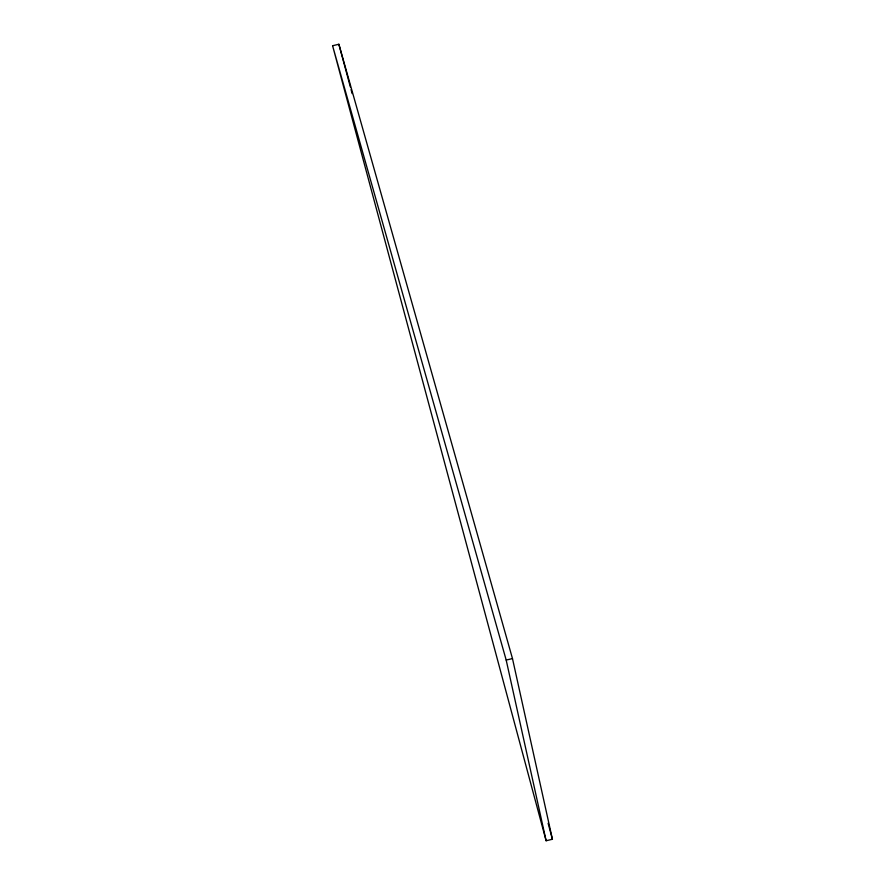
<?xml version="1.0" encoding="UTF-8"?>
<svg xmlns="http://www.w3.org/2000/svg" width="885" height="885" viewBox="0 0 885 885"><rect width="100%" height="100%" fill="white"/><g stroke="black" fill="none" stroke-linecap="round" stroke-linejoin="round"><path stroke-width="1.33" d="M332.583 45.732L338.878 44.25L512.481 658.584L552.417 839.268L546.122 840.75L332.583 45.732L506.187 660.066L546.122 840.75M506.187 660.066L512.481 658.584M338.878 44.25L350.338 86.94M351.057 89.606L352.13 93.6M548.114 823.26L552.417 839.268"/></g></svg>
